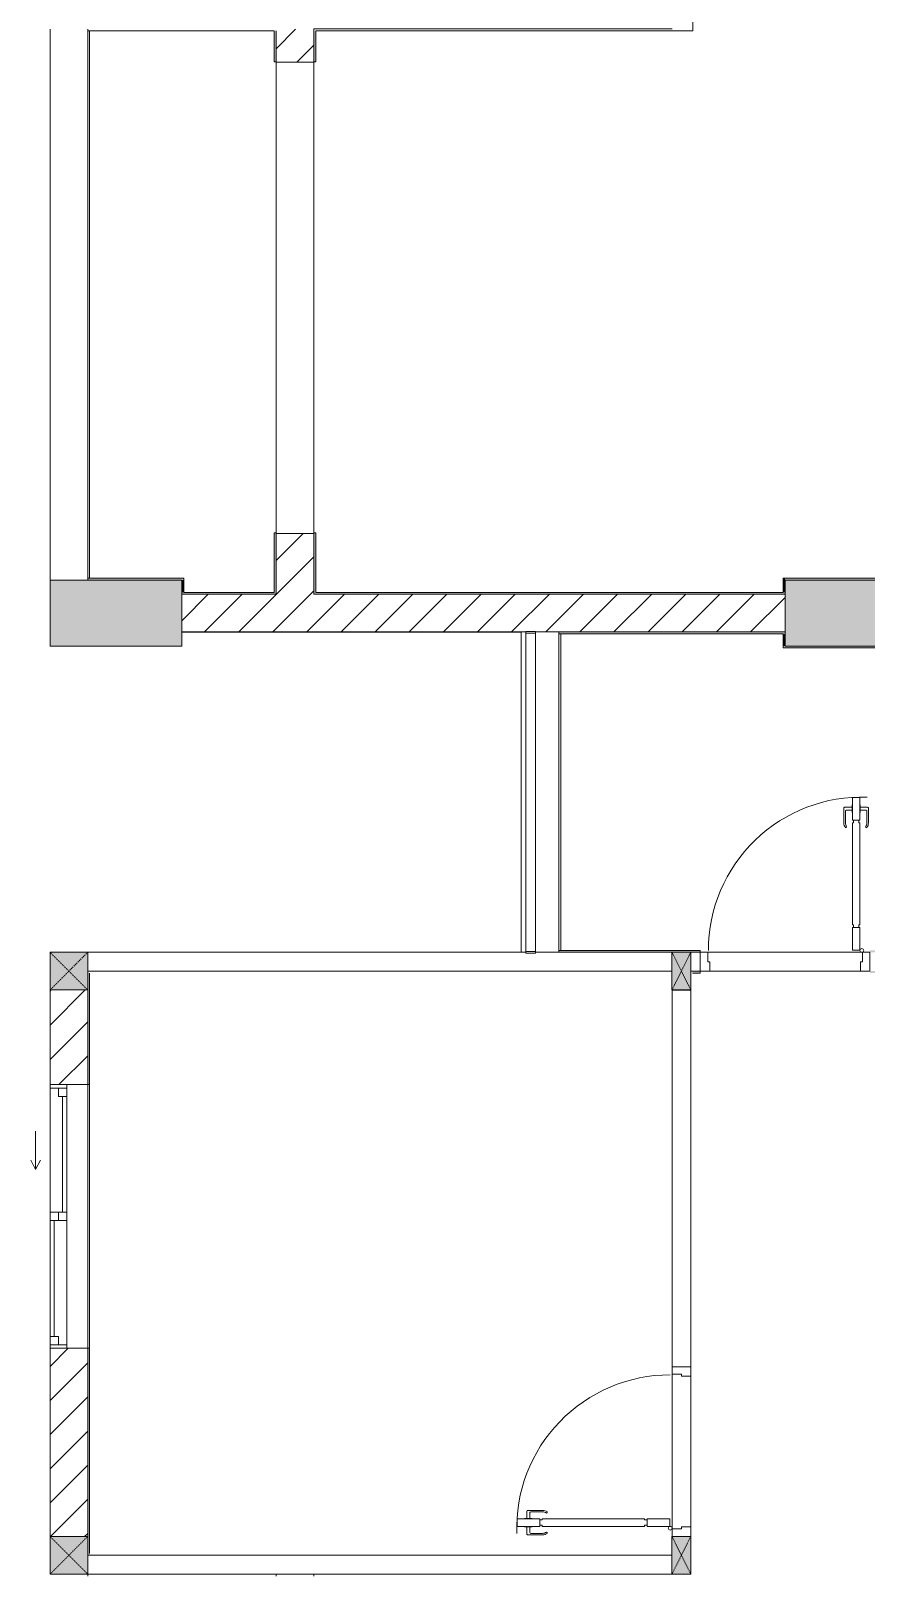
# Model space of a CAD drawing. Header units: millimetres. Extents: x 31499 to 223976, y 3719 to 80291.
# Drawn here: x 130173 to 134604, y 48437 to 56627 of the extents above; entities that cross this region are included whole.
import ezdxf

# ---------------------------------------------------------------- set-up
doc = ezdxf.new("R2010")
doc.units = ezdxf.units.MM
doc.linetypes.add('IMPORT-Dash _2_', pattern=[6, 3, -3])
for name, color, linetype, lineweight in [('A-DETL-GENF-7', 170, 'Continuous', 9), ('A-DOOR-2', 170, 'Continuous', 9), ('A-FLOR-1', 170, 'Continuous', 9), ('A-FLOR-HRAL-6', 170, 'Continuous', 9), ('A-GLAZ-5', 170, 'Continuous', 9), ('A-WALL-1', 170, 'Continuous', 9), ('A-WALL-PATT-3', 170, 'Continuous', 9), ('A_1404_dwg-1', 170, 'Continuous', 9), ('I-WALL', 170, 'Continuous', 9), ('I-WALL-1', 170, 'Continuous', 9), ('S-COLS-1', 170, 'Continuous', 9), ('S-COLS-12', 170, 'IMPORT-Dash _2_', 9), ('S-COLS-2', 170, 'Continuous', 9), ('S-COLS-4', 170, 'Continuous', 9), ('S-COLS-HDLN-1', 170, 'IMPORT-Dash _2_', 9)]:
    doc.layers.add(name, color=color, linetype=linetype, lineweight=lineweight)
pattern_1 = [(45, (0, 0), (-90.50967, 90.50967), [])]

# ---------------------------------------------------------------- blocks, each defined once
blk = doc.blocks.new('A_1404_dwg_NCV_TKTC_KET CAU_rvt-1-TKTC_MB HOÀN THIỆN SÀN TẦNG 3-4-4819833-KeyPlan-CH2A_Tầng 3 - Tầng 8')
at = {"layer": 'S-COLS-1'}
for points in [[(34352.6, 53361.9), (34352.6, 53711.9), (33652.6, 53711.9), (33652.6, 53361.9), (33852.6, 53361.9)], [(38042.6, 53361.9), (38852.6, 53361.9), (38852.6, 53711.9), (37552.6, 53711.9), (37552.6, 53361.9)]]:
    blk.add_hatch(color=256, dxfattribs=at).paths.add_polyline_path(points)
at = {"layer": 'A-FLOR-1'}
for p, q in [((34353.5, 53435.3), (36152.6, 53435.3)), ((36152.5, 53435.3), (36152.5, 51736.9))]:
    blk.add_line(p, q, dxfattribs=at)
at = {"layer": 'S-COLS-2'}
blk.add_line((37552.6, 53636.9), (37552.6, 53436.9), dxfattribs=at)
at = {"layer": 'S-COLS-2', "flags": 128}
blk.add_lwpolyline([(33852.6, 53711.9), (33652.6, 53711.9), (33652.6, 53361.9), (34352.6, 53361.9), (34352.6, 53636.9)], dxfattribs=at)
blk = doc.blocks.new('A_1404_dwg_DOOR_CW_01 CANH MO-PANEL KINH - DIW_01-900x2200-CỬA GỖ VÂN LAMINATE-553393-TKTC_MB HOÀN THIỆN SÀN TẦNG 3-4-4819840-KeyPlan-CH2A_Tầng 3 - Tầng 8')
at = {"layer": 'A-DETL-GENF-7'}
for p, q in [((46582.1, 38482.4), (46582.1, 38521.4)), ((46665.6, 38525.4), (46586.1, 38525.4)), ((46599.1, 38482.4), (46599.1, 38513.4)), ((46603.1, 38517.4), (46665.6, 38517.4)), ((46691.4, 38517.2), (46686.8, 38510.7)), ((46582.1, 38438.4), (46582.1, 38399.4)), ((46599.1, 38438.4), (46599.1, 38407.4)), ((46665.6, 38395.4), (46586.1, 38395.4)), ((46603.1, 38403.4), (46665.6, 38403.4)), ((46691.4, 38403.5), (46686.8, 38410.1))]:
    blk.add_line(p, q, dxfattribs=at)
at = {"layer": 'A-DETL-GENF-7', "flags": 128}
for points in [[(46530.6, 38440.4), (46530.6, 38480.4), (46650.6, 38480.4), (46650.6, 38440.4)], [(46610.3, 38482.4), (46610.3, 38480.4), (46570.8, 38480.4), (46570.8, 38482.4)], [(46610.3, 38438.4), (46610.3, 38440.4), (46570.8, 38440.4), (46570.8, 38438.4)], [(47206.6, 38474.4), (47206.6, 38480.4), (46664.6, 38480.4), (46664.6, 38474.4), (46650.6, 38474.4), (46650.6, 38446.4), (46664.6, 38446.4), (46664.6, 38440.4), (47206.6, 38440.4), (47206.6, 38446.4), (47220.6, 38446.4), (47220.6, 38474.4)], [(47220.6, 38480.4), (47220.6, 38440.4), (47340.6, 38440.4), (47340.6, 38480.4)]]:
    blk.add_lwpolyline(points, close=True, dxfattribs=at)
at = {"layer": 'A-DETL-GENF-7'}
blk.add_circle((47342.6, 38430.4), 10, dxfattribs=at)
for centre, radius, start, end in [((47342.6, 38430.4), 814, 90, 182), ((46586.1, 38521.4), 4, 90, 180), ((46603.1, 38513.4), 4, 90, 180), ((46665.6, 38480.4), 45, 55, 90), ((46665.6, 38480.4), 37, 55, 90), ((46586.1, 38399.4), 4, 180, 270), ((46603.1, 38407.4), 4, 180, 270), ((46665.6, 38440.4), 37, 270, 305), ((46665.6, 38440.4), 45, 270, 305)]:
    blk.add_arc(centre, radius, start, end, dxfattribs=at)
at = {"layer": 'A-DOOR-2'}
blk.add_line((47352.6, 38430.4), (47352.6, 38455.4), dxfattribs=at)
at = {"layer": 'A-DOOR-2', "flags": 128}
for points in [[(47452.6, 39237.4), (47452.6, 39287.4), (47352.6, 39287.4), (47352.6, 39247.4), (47402.6, 39247.4), (47402.6, 39237.4)], [(47452.6, 38387.4), (47452.6, 38437.4), (47402.6, 38437.4), (47402.6, 38427.4), (47352.6, 38427.4), (47352.6, 38387.4)]]:
    blk.add_lwpolyline(points, close=True, dxfattribs=at)
blk = doc.blocks.new('A_1404_dwg_Railing - 50 x 10mm-901205-TKTC_MB HOÀN THIỆN SÀN TẦNG 3-4-4819861-KeyPlan-CH2A_Tầng 3 - Tầng 8')
at = {"layer": 'A-FLOR-HRAL-6', "flags": 128}
blk.add_lwpolyline([(107527.5, 61566.9), (107477.5, 61566.9), (107477.5, 61556.9), (107527.5, 61556.9)], close=True, dxfattribs=at)
blk = doc.blocks.new('A_1404_dwg_Railing - Railing-883902-TKTC_MB HOÀN THIỆN SÀN TẦNG 3-4-4819902-KeyPlan-CH2A_Tầng 3 - Tầng 8')
at = {"layer": 'A-FLOR-HRAL-6'}
for p, q in [((36177.6, 53430.3), (36177.6, 51741.5)), ((36227.6, 51741.5), (36227.6, 53430.3))]:
    blk.add_line(p, q, dxfattribs=at)
for p in [(-71299.9, -8126.6), (-71299.9, -9825.4)]:
    blk.add_blockref('A_1404_dwg_Railing - 50 x 10mm-901205-TKTC_MB HOÀN THIỆN SÀN TẦNG 3-4-4819861-KeyPlan-CH2A_Tầng 3 - Tầng 8', p)
blk = doc.blocks.new('A_1404_dwg_G1_SOF - BO TRU - 100x200-745959-TKTC_MB HOÀN THIỆN SÀN TẦNG 3-4-4819847-KeyPlan-CH2A_Tầng 3 - Tầng 8')
at = {"layer": 'S-COLS-1'}
blk.add_hatch(color=256, dxfattribs=at).paths.add_polyline_path([(111052.6, 40036.9), (111052.6, 40236.9), (110952.6, 40236.9), (110952.6, 40036.9)])
at = {"layer": 'S-COLS-1', "flags": 128}
blk.add_lwpolyline([(110952.6, 40036.9), (111052.6, 40036.9), (111052.6, 40236.9), (110952.6, 40236.9)], close=True, dxfattribs=at)
at = {"layer": 'S-COLS-HDLN-1'}
for p, q in [((110952.6, 40036.9), (111052.6, 40236.9)), ((111052.6, 40036.9), (110952.6, 40236.9))]:
    blk.add_line(p, q, dxfattribs=at)
blk = doc.blocks.new('A_1404_dwg_DOOR_CW_01 CANH MO-PANEL KINH - DIG_01-900x2200-CỬA NHÔM KÍNH-901215-TKTC_MB HOÀN THIỆN SÀN TẦNG 3-4-4819898-KeyPlan-CH2A_Tầng 3 - Tầng 8')
at = {"layer": 'A-DETL-GENF-7'}
for p, q in [((37864.6, 68823.9), (37864.6, 68903.4)), ((37907.6, 68907.4), (37868.6, 68907.4)), ((37872.6, 68886.4), (37872.6, 68823.9)), ((37907.6, 68890.4), (37876.6, 68890.4)), ((37951.6, 68907.4), (37990.6, 68907.4)), ((37951.6, 68890.4), (37982.6, 68890.4)), ((37986.6, 68886.4), (37986.6, 68823.9)), ((37994.6, 68823.9), (37994.6, 68903.4)), ((37872.7, 68798.1), (37879.3, 68802.7)), ((37986.4, 68798.1), (37979.9, 68802.7))]:
    blk.add_line(p, q, dxfattribs=at)
at = {"layer": 'A-DETL-GENF-7', "flags": 128}
for points in [[(37907.6, 68879.2), (37909.6, 68879.2), (37909.6, 68918.7), (37907.6, 68918.7)], [(37949.6, 68958.9), (37909.6, 68958.9), (37909.6, 68838.9), (37949.6, 68838.9)], [(37951.6, 68879.2), (37949.6, 68879.2), (37949.6, 68918.7), (37951.6, 68918.7)], [(37915.6, 68282.9), (37909.6, 68282.9), (37909.6, 68824.9), (37915.6, 68824.9), (37915.6, 68838.9), (37943.6, 68838.9), (37943.6, 68824.9), (37949.6, 68824.9), (37949.6, 68282.9), (37943.6, 68282.9), (37943.6, 68268.9), (37915.6, 68268.9)], [(37909.6, 68268.9), (37949.6, 68268.9), (37949.6, 68148.9), (37909.6, 68148.9)]]:
    blk.add_lwpolyline(points, close=True, dxfattribs=at)
at = {"layer": 'A-DETL-GENF-7'}
blk.add_circle((37959.6, 68146.9), 10, dxfattribs=at)
for centre, radius, start, end in [((37959.6, 68146.9), 814, 88, 180), ((37868.6, 68903.4), 4, 90, 180), ((37876.6, 68886.4), 4, 90, 180), ((37982.6, 68886.4), 4, 0, 90), ((37990.6, 68903.4), 4, 0, 90), ((37909.6, 68823.9), 45, 180, 215), ((37909.6, 68823.9), 37, 180, 215), ((37949.6, 68823.9), 37, 325, 0), ((37949.6, 68823.9), 45, 325, 0)]:
    blk.add_arc(centre, radius, start, end, dxfattribs=at)
at = {"layer": 'A-DOOR-2'}
blk.add_line((37959.6, 68136.9), (37934.6, 68136.9), dxfattribs=at)
at = {"layer": 'A-DOOR-2', "flags": 128}
for points in [[(37102.6, 68036.9), (37102.6, 68136.9), (37142.6, 68136.9), (37142.6, 68086.9), (37152.6, 68086.9), (37152.6, 68036.9)], [(37952.6, 68036.9), (37952.6, 68086.9), (37962.6, 68086.9), (37962.6, 68136.9), (38002.6, 68136.9), (38002.6, 68036.9)]]:
    blk.add_lwpolyline(points, close=True, dxfattribs=at)
blk = doc.blocks.new('A_1404_dwg_NCV_TKTC_TANG 3 - 4_rvt-1-TKTC_MB HOÀN THIỆN SÀN TẦNG 3-4-4819943-KeyPlan-CH2A_Tầng 3 - Tầng 8')
at = {"layer": 'A-WALL-PATT-3'}
h = blk.add_hatch(color=256, dxfattribs=at)
h.paths.add_polyline_path([(34852.6, 53636.9), (34852.6, 53962.4), (34842.6, 53960.3), (34842.6, 53636.9)])
h.paths.add_polyline_path([(34842.6, 56462.4), (34852.6, 56462.4), (34852.6, 56626.9), (34842.6, 56626.9)])
h = blk.add_hatch(color=256, dxfattribs=at)
h.paths.add_polyline_path([(35062.6, 53646.9), (35062.6, 53962.4), (35052.6, 53960.3), (35052.6, 53646.9)])
h.paths.add_polyline_path([(35052.6, 56462.4), (35062.6, 56462.4), (35062.6, 56626.9), (35052.6, 56626.9)])
for points in [[(33852.6, 53711.9), (34362.6, 53711.9), (34362.6, 53721.9), (33852.6, 53721.9)], [(34362.6, 53646.9), (34362.6, 53711.9), (34352.6, 53711.9), (34352.6, 53646.9)], [(34352.6, 53636.9), (34842.6, 53636.9), (34842.6, 53646.9), (34352.6, 53646.9)], [(37552.6, 53636.9), (37552.6, 53646.9), (35052.6, 53646.9), (35052.6, 53636.9), (37542.6, 53636.9)], [(37552.6, 53646.9), (37552.6, 53721.9), (37542.6, 53721.9), (37542.6, 53646.9)], [(38862.6, 53711.9), (38862.6, 53721.9), (37552.6, 53721.9), (37552.6, 53711.9), (38852.6, 53711.9)], [(36477.5, 53426.9), (37552.6, 53426.9), (37552.6, 53436.9), (36352.6, 53436.9), (36352.6, 53426.9)], [(37552.6, 53361.9), (37552.6, 53426.9), (37542.6, 53426.9), (37542.6, 53361.9)], [(37552.6, 53351.9), (38042.6, 53351.9), (38042.6, 53361.9), (37542.6, 53361.9), (37542.6, 53351.9)]]:
    blk.add_hatch(color=256, dxfattribs=at).paths.add_polyline_path(points)
h = blk.add_hatch(color=256, dxfattribs=at)
h.paths.add_polyline_path([(36477.5, 51736.9), (37102.6, 51736.9), (37102.6, 51746.9), (36352.6, 51746.9), (36352.6, 51736.9)])
h.paths.add_polyline_path([(38002.6, 51736.9), (38052.6, 51736.9), (38052.6, 51746.9), (38002.6, 51746.9)])
h = blk.add_hatch(color=256, dxfattribs=at)
h.paths.add_polyline_path([(33862.6, 48536.9), (33862.6, 49635.3), (33852.6, 49635.3), (33852.6, 48536.9)])
h.paths.add_polyline_path([(33862.6, 51035.3), (33862.6, 51626.9), (33852.6, 51626.9), (33852.6, 51035.3)])
h = blk.add_hatch(color=256, dxfattribs=at)
h.paths.add_polyline_path([(38002.6, 51626.9), (38042.6, 51626.9), (38042.6, 51636.9), (38002.6, 51636.9)])
h.paths.add_polyline_path([(37102.6, 51626.9), (37102.6, 51636.9), (37062.2, 51636.9), (37062.2, 51626.9)])
at = {"layer": 'A-FLOR-1'}
for p, q in [((34852.6, 53960.3), (35052.6, 53960.3)), ((37962.6, 51736.9), (37142.6, 51736.9)), ((33852.6, 51636.9), (33852.6, 51626.9)), ((36952.6, 48677.3), (36952.6, 49497.3)), ((37052.6, 49487.3), (37052.6, 48687.3)), ((33852.6, 48436.9), (33852.6, 48426.9)), ((34852.6, 48426.9), (34852.6, 48436.9)), ((35052.6, 48436.9), (35052.6, 48426.9))]:
    blk.add_line(p, q, dxfattribs=at)
at = {"layer": 'A-FLOR-1', "flags": 128}
for points in [[(34852.6, 53962.4), (34852.6, 56460.3), (34852.6, 56462.4)], [(35052.6, 56462.4), (35052.6, 53962.4), (35052.6, 56460.3), (34852.6, 56460.3)]]:
    blk.add_lwpolyline(points, dxfattribs=at)
blk.add_lwpolyline([(37952.6, 51636.9), (37152.6, 51636.9)], close=True, dxfattribs=at)
at = {"layer": 'A-WALL-1'}
for p, q in [((36227.6, 53436.9), (36352.6, 53436.9)), ((36352.6, 53426.9), (36352.6, 51746.9)), ((33852.6, 51736.9), (33852.6, 51636.9)), ((36177.6, 51736.9), (33852.6, 51736.9)), ((36952.6, 51736.9), (36227.6, 51736.9)), ((37102.6, 51736.9), (37052.6, 51736.9)), ((37102.6, 51636.9), (37102.6, 51736.9)), ((33852.6, 51636.9), (36952.6, 51636.9)), ((37052.6, 51636.9), (37062.2, 51636.9)), ((37062.2, 51636.9), (37102.6, 51636.9)), ((37052.2, 51536.5), (36952.6, 51536.5)), ((36952.6, 51536.5), (36952.6, 49537.3)), ((36952.6, 49537.3), (37052.6, 49537.3)), ((36952.6, 48677.3), (36952.6, 49497.3)), ((37052.6, 49487.3), (37052.6, 48687.3)), ((37052.6, 48637.3), (36952.6, 48637.3)), ((33852.6, 48536.9), (33852.6, 48436.9)), ((36952.6, 48536.9), (33852.6, 48536.9)), ((33852.6, 48436.9), (36952.6, 48436.9))]:
    blk.add_line(p, q, dxfattribs=at)
at = {"layer": 'A-WALL-1', "flags": 128}
for points in [[(36152.6, 51736.9), (36152.6, 53436.9), (36177.6, 53436.9)], [(37052.6, 49537.3), (37052.6, 51536.5), (37052.2, 51536.5)]]:
    blk.add_lwpolyline(points, dxfattribs=at)
at = {"layer": 'I-WALL'}
for p, q in [((33852.6, 53721.9), (33852.6, 56626.9)), ((33862.6, 56626.9), (33862.6, 53721.9)), ((36362.6, 53426.9), (36362.6, 51746.9)), ((37052.6, 51736.9), (37102.6, 51736.9)), ((37102.6, 51636.9), (37062.2, 51636.9)), ((33852.6, 49635.3), (33852.6, 51035.3)), ((33862.6, 51035.3), (33862.6, 49635.3))]:
    blk.add_line(p, q, dxfattribs=at)
at = {"layer": 'I-WALL-1'}
for p, q in [((33852.6, 51626.9), (33852.6, 51536.9)), ((33852.6, 48636.9), (33852.6, 48536.9)), ((33852.6, 48536.9), (33862.6, 48536.9))]:
    blk.add_line(p, q, dxfattribs=at)
at = {"layer": 'I-WALL-1', "flags": 128}
for points in [[(36952.6, 56636.9), (35052.6, 56636.9), (35052.6, 56626.9), (35052.6, 56462.4), (35062.6, 56462.4), (35062.6, 56626.9), (37052.6, 56626.9), (37062.6, 56626.9), (37062.6, 56837.3), (37052.6, 56837.3)], [(33852.6, 56635.3), (33852.6, 56626.9), (34842.6, 56626.9), (34842.6, 56462.4), (34852.6, 56462.4), (34852.6, 56626.9)], [(38052.6, 53361.9), (38042.6, 53361.9), (37552.6, 53361.9), (37552.6, 53426.9), (37552.6, 53436.9), (36352.6, 53436.9), (36352.6, 53426.9), (37542.6, 53426.9), (37542.6, 53361.9), (37542.6, 53351.9), (38042.6, 53351.9), (38042.6, 53236.9), (38052.6, 53236.9)], [(37102.6, 51736.9), (37102.6, 51746.9), (36352.6, 51746.9), (36352.6, 51736.9), (36952.6, 51736.9)], [(33852.6, 51536.9), (33852.6, 51035.3), (33862.6, 51035.3), (33862.6, 51626.9)], [(37062.2, 51626.9), (37102.6, 51626.9), (37102.6, 51636.9)], [(33862.6, 48546.9), (33862.6, 49635.3), (33852.6, 49635.3), (33852.6, 48636.9)]]:
    blk.add_lwpolyline(points, dxfattribs=at)
for points in [[(38862.6, 53646.9), (38862.6, 53711.9), (38862.6, 53721.9), (37552.6, 53721.9), (37542.6, 53721.9), (37542.6, 53646.9), (35062.6, 53646.9), (35062.6, 53962.4), (35052.6, 53962.4), (35052.6, 53646.9), (35052.6, 53636.9), (37552.6, 53636.9), (37552.6, 53646.9), (37552.6, 53711.9), (38852.6, 53711.9), (38852.6, 53636.9), (38862.6, 53636.9), (41842.6, 53636.9), (41852.6, 53636.9), (41852.6, 55396.9), (41842.6, 55396.9), (41842.6, 53646.9)], [(34362.6, 53711.9), (34362.6, 53721.9), (33852.6, 53721.9), (33852.6, 53711.9), (34352.6, 53711.9), (34352.6, 53646.9), (34352.6, 53636.9), (34842.6, 53636.9), (34852.6, 53636.9), (34852.6, 53962.4), (34842.6, 53962.4), (34842.6, 53646.9), (34362.6, 53646.9)]]:
    blk.add_lwpolyline(points, close=True, dxfattribs=at)
for name, p in [('A_1404_dwg_Railing - Railing-883902-TKTC_MB HOÀN THIỆN SÀN TẦNG 3-4-4819902-KeyPlan-CH2A_Tầng 3 - Tầng 8', (0, 0)), ('A_1404_dwg_DOOR_CW_01 CANH MO-PANEL KINH - DIG_01-900x2200-CỬA NHÔM KÍNH-901215-TKTC_MB HOÀN THIỆN SÀN TẦNG 3-4-4819898-KeyPlan-CH2A_Tầng 3 - Tầng 8', (0, -16400)), ('A_1404_dwg_DOOR_CW_01 CANH MO-PANEL KINH - DIW_01-900x2200-CỬA GỖ VÂN LAMINATE-553393-TKTC_MB HOÀN THIỆN SÀN TẦNG 3-4-4819840-KeyPlan-CH2A_Tầng 3 - Tầng 8', (-10400, 10250))]:
    blk.add_blockref(name, p)
at = {"rotation": 180}
for p in [(148005.1, 91773.9), (148005.1, 88673.9)]:
    blk.add_blockref('A_1404_dwg_G1_SOF - BO TRU - 100x200-745959-TKTC_MB HOÀN THIỆN SÀN TẦNG 3-4-4819847-KeyPlan-CH2A_Tầng 3 - Tầng 8', p, dxfattribs=at)
blk = doc.blocks.new('A_1404_dwg_1_FAMILY RVT - W01-WxH 1400x1400xmm-389822-TKTC_MB HOÀN THIỆN SÀN TẦNG 3-4-V116-KeyPlan-CH2A_Tầng 3 - Tầng 8')
at = {"layer": 'A-GLAZ-5'}
for p, q in [((53452.6, 67435.3), (53252.6, 67435.3)), ((53452.6, 67416.3), (53363.7, 67416.3)), ((53430.3, 67371.8), (53430.3, 66757.5)), ((53408.1, 66713.1), (53408.1, 66757.5)), ((53452.6, 66757.5), (53452.6, 66713.1)), ((53385.9, 66713.1), (53385.9, 66098.8)), ((53528.8, 66486.9), (53528.8, 66283.7)), ((53452.6, 66054.4), (53363.7, 66054.4))]:
    blk.add_line(p, q, dxfattribs=at)
at = {"layer": 'A-GLAZ-5', "flags": 128}
for points in [[(53252.6, 66035.3), (53452.6, 66035.3), (53452.6, 67435.3), (53452.6, 67371.8)], [(53363.7, 67435.3), (53363.7, 67416.3), (53363.7, 66757.5), (53363.7, 66713.1), (53363.7, 66098.8), (53363.7, 66035.3)], [(53363.7, 66757.5), (53452.6, 66757.5), (53452.6, 67371.8), (53408.1, 67371.8), (53408.1, 67416.3)], [(53363.7, 66713.1), (53452.6, 66713.1), (53452.6, 66054.4), (53452.6, 66035.3)], [(53554.2, 66436.1), (53528.8, 66486.9), (53503.4, 66436.1)], [(53408.1, 66054.4), (53408.1, 66098.8), (53363.7, 66098.8)]]:
    blk.add_lwpolyline(points, dxfattribs=at)
blk = doc.blocks.new('A_1404_dwg_G1_SOF - BO TRU - 200x200-V8-TKTC_MB HOÀN THIỆN SÀN TẦNG 3-4-4819987-KeyPlan-CH2A_Tầng 3 - Tầng 8')
at = {"layer": 'S-COLS-12'}
blk.add_hatch(color=256, dxfattribs=at).paths.add_polyline_path([(44652.3, 28836.9), (44652.6, 28836.9), (44652.3, 29036.9), (44452.6, 29036.9), (44452.6, 28836.9)])
at = {"layer": 'S-COLS-4', "flags": 128}
blk.add_lwpolyline([(44652.6, 29036.9), (44452.6, 29036.9), (44452.6, 28836.9), (44652.6, 28836.9)], dxfattribs=at)
at = {"layer": 'S-COLS-HDLN-1'}
for p, q in [((44652.6, 29036.9), (44452.6, 28836.9)), ((44452.6, 29036.9), (44652.6, 28836.9))]:
    blk.add_line(p, q, dxfattribs=at)
blk = doc.blocks.new('A_1404_dwg-4819832-KeyPlan-CH2A_Tầng 3 - Tầng 8')
at = {"layer": 'A-WALL-PATT-3'}
h = blk.add_hatch(dxfattribs=at)
h.set_pattern_fill('FP_31', color=256, style=0, pattern_type=2)
h.set_pattern_definition(pattern_1)
h.paths.add_polyline_path([(35052.6, 53636.9), (35052.6, 53960.3), (34852.6, 53960.3), (34852.6, 53636.9)])
h.paths.add_polyline_path([(35052.4, 56460.3), (35052.6, 56462.4), (35052.6, 56635.3), (34852.6, 56635.3), (34852.6, 56460.3)])
h = blk.add_hatch(dxfattribs=at)
h.set_pattern_fill('FP_31', color=256, style=0, pattern_type=2)
h.set_pattern_definition(pattern_1)
h.paths.add_polyline_path([(37552.6, 53436.9), (37552.6, 53636.9), (34352.6, 53636.9), (34353.5, 53436.9), (36477.5, 53436.9)])
h = blk.add_hatch(dxfattribs=at)
h.set_pattern_fill('FP_31', color=256, style=0, pattern_type=2)
h.set_pattern_definition(pattern_1)
h.paths.add_polyline_path([(33852.6, 48636.9), (33852.6, 49635.3), (33652.6, 49635.3), (33652.6, 48636.9)])
h.paths.add_polyline_path([(33852.6, 51035.3), (33852.6, 51536.9), (33652.6, 51536.9), (33652.6, 51035.3)])
at = {"layer": 'A-WALL-1'}
for p, q in [((33652.6, 53711.9), (33652.6, 56635.3)), ((34352.6, 53636.9), (34352.6, 53436.9)), ((37552.6, 53436.9), (37552.6, 53636.9)), ((34352.6, 53436.9), (36152.6, 53436.9)), ((33652.6, 51536.9), (33652.6, 51035.3)), ((33652.6, 49635.3), (33652.6, 48636.9))]:
    blk.add_line(p, q, dxfattribs=at)
for name, p in [('A_1404_dwg_NCV_TKTC_KET CAU_rvt-1-TKTC_MB HOÀN THIỆN SÀN TẦNG 3-4-4819833-KeyPlan-CH2A_Tầng 3 - Tầng 8', (0, 0)), ('A_1404_dwg_NCV_TKTC_TANG 3 - 4_rvt-1-TKTC_MB HOÀN THIỆN SÀN TẦNG 3-4-4819943-KeyPlan-CH2A_Tầng 3 - Tầng 8', (0, 0)), ('A_1404_dwg_G1_SOF - BO TRU - 200x200-V8-TKTC_MB HOÀN THIỆN SÀN TẦNG 3-4-4819987-KeyPlan-CH2A_Tầng 3 - Tầng 8', (-10800, 22700)), ('A_1404_dwg_G1_SOF - BO TRU - 200x200-V8-TKTC_MB HOÀN THIỆN SÀN TẦNG 3-4-4819987-KeyPlan-CH2A_Tầng 3 - Tầng 8', (-10800, 19600))]:
    blk.add_blockref(name, p)
at = {"rotation": 180}
blk.add_blockref('A_1404_dwg_1_FAMILY RVT - W01-WxH 1400x1400xmm-389822-TKTC_MB HOÀN THIỆN SÀN TẦNG 3-4-V116-KeyPlan-CH2A_Tầng 3 - Tầng 8', (87105.1, 117070.6), dxfattribs=at)

msp = doc.modelspace()

# ---------------------------------------------------------------- block references
at = {"layer": 'A_1404_dwg-1'}
msp.add_blockref('A_1404_dwg-4819832-KeyPlan-CH2A_Tầng 3 - Tầng 8', (96621.6, 0), dxfattribs=at)

doc.saveas('drawing.dxf')
